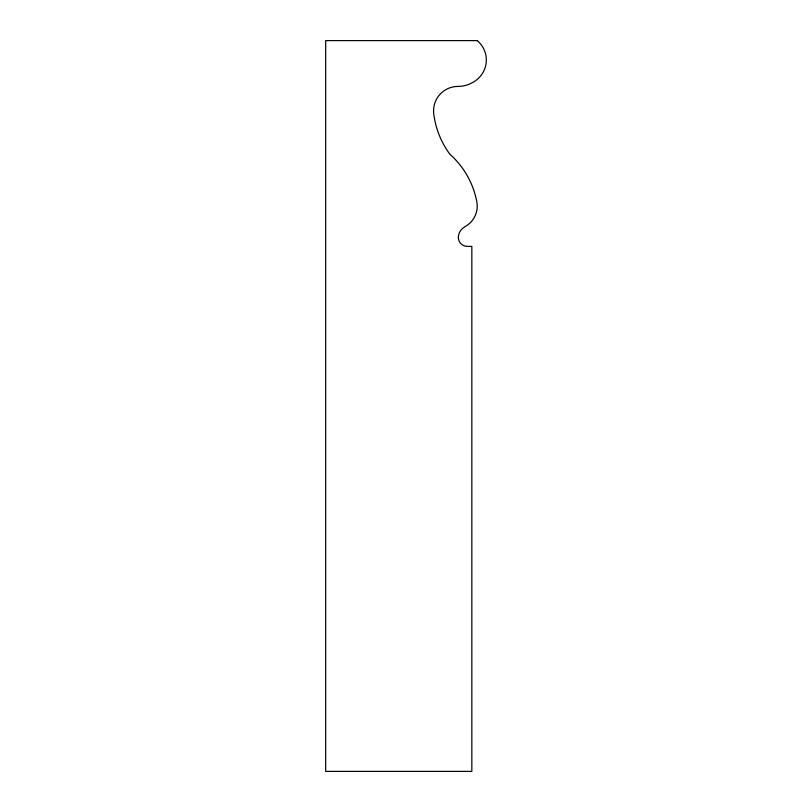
<?xml version="1.0" encoding="UTF-8"?>
<svg xmlns="http://www.w3.org/2000/svg" width="812" height="812" viewBox="0 0 812 812"><rect width="100%" height="100%" fill="white"/><g stroke="black" fill="none" stroke-linecap="round" stroke-linejoin="round"><path stroke-width="1.22" d="M477.192 40.6L325.673 40.6L325.673 771.4L471.833 771.4L471.833 246.401L467.265 246.401A8.993 8.993 0 0 1 458.425 235.937A13.012 13.012 0 0 1 465.043 226.629A23.294 23.294 0 0 0 476.827 201.883A84.499 84.499 0 0 0 449.828 154.189A86.072 86.072 0 0 1 433.75 113.883A24.421 24.421 0 0 1 457.866 86.427A30.541 30.541 0 0 0 477.192 79.424A25.192 25.192 0 0 0 477.192 40.6"/></g></svg>
